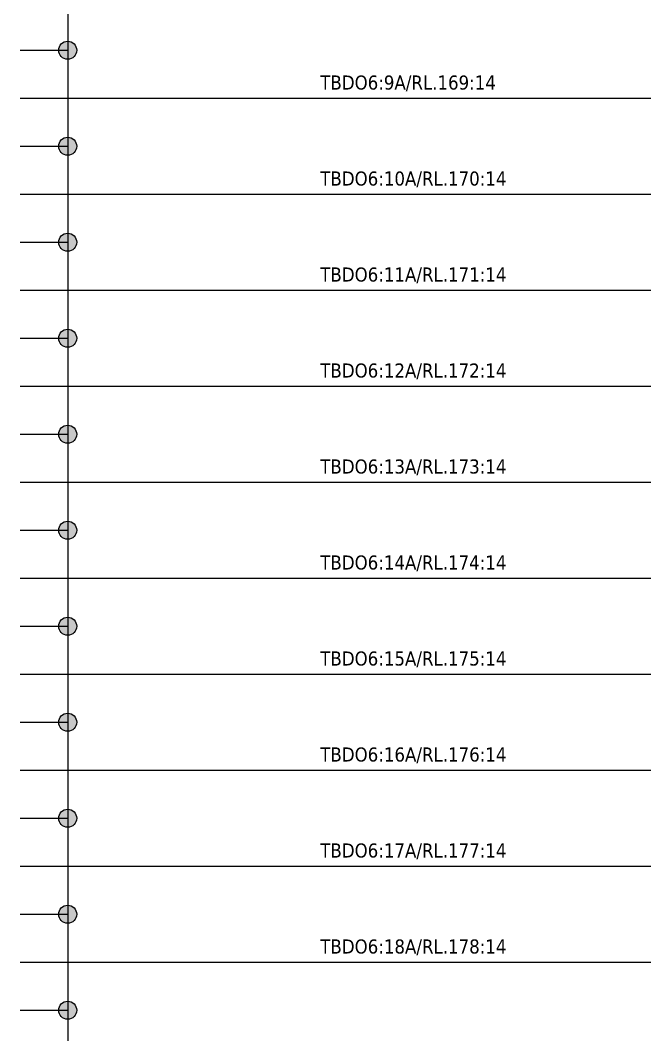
# Model space of a CAD drawing. Header units: millimetres. Extents: x 0 to 1792788, y -13 to 262234.
# Drawn here: x 184.1 to 236.1, y 135 to 219.5 of the extents above; entities that cross this region are included whole.
import ezdxf
from ezdxf.enums import TextEntityAlignment as Align

# ---------------------------------------------------------------- set-up
doc = ezdxf.new("R2010")
doc.units = ezdxf.units.MM
doc.layers.add('EPLAN311', color=7, linetype='Continuous', lineweight=25)
doc.layers.add('EPLAN405', color=7, linetype='Continuous', lineweight=25)
doc.styles.add('Tahoma', font='')
doc.styles.get('Tahoma').set_extended_font_data('Tahoma')

# ---------------------------------------------------------------- blocks, each defined once
blk = doc.blocks.new('EPLSYM_LibrarySPECIAL_Symbol308_Variant0_Placement0')
at = {"layer": 'EPLAN405', "color": 7, "style": 'Tahoma'}
for tag, p in [('17_31011', (1.5, 6.35)), ('17_31002', (1.5, 0.5))]:
    blk.add_attdef(tag, text='', height=1.174, dxfattribs=at).set_placement(p, align=Align.BOTTOM_LEFT)
for tag, p in [('17_31004', (1.5, 4.4)), ('17_31003', (1.5, 2.45))]:
    blk.add_attdef(tag, p, '', height=1.174, dxfattribs=at)

msp = doc.modelspace()

# ---------------------------------------------------------------- hatches: boundary and pattern name
at = {"layer": 'EPLAN311', "linetype": 'Continuous', "lineweight": 25, "ltscale": 4}
h = msp.add_hatch(color=7, dxfattribs=at)
edge = h.paths.add_edge_path(flags=0)
edge.add_arc((188, 217), 0.75, 0, 360)
h = msp.add_hatch(color=7, dxfattribs=at)
edge = h.paths.add_edge_path(flags=0)
edge.add_arc((188, 209), 0.75, 0, 360)
h = msp.add_hatch(color=7, dxfattribs=at)
edge = h.paths.add_edge_path(flags=0)
edge.add_arc((188, 201), 0.75, 0, 360)
h = msp.add_hatch(color=7, dxfattribs=at)
edge = h.paths.add_edge_path(flags=0)
edge.add_arc((188, 193), 0.75, 0, 360)
h = msp.add_hatch(color=7, dxfattribs=at)
edge = h.paths.add_edge_path(flags=0)
edge.add_arc((188, 185), 0.75, 0, 360)
h = msp.add_hatch(color=7, dxfattribs=at)
edge = h.paths.add_edge_path(flags=0)
edge.add_arc((188, 177), 0.75, 0, 360)
h = msp.add_hatch(color=7, dxfattribs=at)
edge = h.paths.add_edge_path(flags=0)
edge.add_arc((188, 169), 0.75, 0, 360)
h = msp.add_hatch(color=7, dxfattribs=at)
edge = h.paths.add_edge_path(flags=0)
edge.add_arc((188, 161), 0.75, 0, 360)
h = msp.add_hatch(color=7, dxfattribs=at)
edge = h.paths.add_edge_path(flags=0)
edge.add_arc((188, 153), 0.75, 0, 360)
h = msp.add_hatch(color=7, dxfattribs=at)
edge = h.paths.add_edge_path(flags=0)
edge.add_arc((188, 145), 0.75, 0, 360)
h = msp.add_hatch(color=7, dxfattribs=at)
edge = h.paths.add_edge_path(flags=0)
edge.add_arc((188, 137), 0.75, 0, 360)

# ---------------------------------------------------------------- linework, layer by layer
at = {"layer": 'EPLAN311', "ltscale": 4}
for p, q in [((188, 225), (188, 217)), ((184.05, 217), (186, 217)), ((188, 217), (188, 209)), ((184.05, 209), (186, 209)), ((188, 209), (188, 201)), ((184.05, 201), (186, 201)), ((188, 201), (188, 193)), ((184.05, 193), (186, 193)), ((188, 193), (188, 185)), ((184.05, 185), (186, 185)), ((188, 185), (188, 177)), ((184.05, 177), (186, 177)), ((188, 177), (188, 169)), ((184.05, 169), (186, 169)), ((188, 169), (188, 161)), ((184.05, 161), (186, 161)), ((188, 161), (188, 153)), ((184.05, 153), (186, 153)), ((188, 153), (188, 145)), ((184.05, 145), (186, 145)), ((188, 145), (188, 137)), ((184.05, 137), (186, 137)), ((188, 137), (188, 129))]:
    msp.add_line(p, q, dxfattribs=at)
at = {"layer": 'EPLAN311', "color": 7, "linetype": 'Continuous', "lineweight": 25, "ltscale": 4}
for p, q in [((188, 219), (188, 215)), ((186, 217), (188, 217)), ((188, 211), (188, 207)), ((186, 209), (188, 209)), ((188, 203), (188, 199)), ((186, 201), (188, 201)), ((188, 195), (188, 191)), ((186, 193), (188, 193)), ((188, 187), (188, 183)), ((186, 185), (188, 185)), ((188, 179), (188, 175)), ((186, 177), (188, 177)), ((188, 171), (188, 167)), ((186, 169), (188, 169)), ((188, 163), (188, 159)), ((186, 161), (188, 161)), ((188, 155), (188, 151)), ((186, 153), (188, 153)), ((188, 147), (188, 143)), ((186, 145), (188, 145)), ((188, 139), (188, 135)), ((186, 137), (188, 137))]:
    msp.add_line(p, q, dxfattribs=at)
at = {"layer": 'EPLAN311', "color": 7, "ltscale": 4}
for p, q in [((184.05, 213), (244, 213)), ((184.05, 205), (244, 205)), ((184.05, 197), (244, 197)), ((184.05, 189), (244, 189)), ((184.05, 181), (244, 181)), ((184.05, 173), (244, 173)), ((184.05, 165), (244, 165)), ((184.05, 157), (244, 157)), ((184.05, 149), (244, 149)), ((184.05, 141), (244, 141))]:
    msp.add_line(p, q, dxfattribs=at)
at = {"layer": 'EPLAN311', "color": 7, "linetype": 'Continuous', "lineweight": 25, "ltscale": 4}
for centre in [(188, 217), (188, 209), (188, 201), (188, 193), (188, 185), (188, 177), (188, 169), (188, 161), (188, 153), (188, 145), (188, 137)]:
    msp.add_circle(centre, 0.75, dxfattribs=at)

# ---------------------------------------------------------------- block references
ref = msp.add_blockref('EPLSYM_LibrarySPECIAL_Symbol308_Variant0_Placement0', (209, 213))
ref.add_attrib('17_31011', 'TBDO6:9A/RL.169:14', dxfattribs={"layer": 'EPLAN405', "color": 7, "height": 1.1739, "style": 'Tahoma'}).set_placement((209.055, 213.374), align=Align.BOTTOM_LEFT)
ref = msp.add_blockref('EPLSYM_LibrarySPECIAL_Symbol308_Variant0_Placement0', (209, 205))
ref.add_attrib('17_31011', 'TBDO6:10A/RL.170:14', dxfattribs={"layer": 'EPLAN405', "color": 7, "height": 1.1739, "style": 'Tahoma'}).set_placement((209.055, 205.374), align=Align.BOTTOM_LEFT)
ref = msp.add_blockref('EPLSYM_LibrarySPECIAL_Symbol308_Variant0_Placement0', (209, 197))
ref.add_attrib('17_31011', 'TBDO6:11A/RL.171:14', dxfattribs={"layer": 'EPLAN405', "color": 7, "height": 1.1739, "style": 'Tahoma'}).set_placement((209.055, 197.374), align=Align.BOTTOM_LEFT)
ref = msp.add_blockref('EPLSYM_LibrarySPECIAL_Symbol308_Variant0_Placement0', (209, 189))
ref.add_attrib('17_31011', 'TBDO6:12A/RL.172:14', dxfattribs={"layer": 'EPLAN405', "color": 7, "height": 1.1739, "style": 'Tahoma'}).set_placement((209.055, 189.374), align=Align.BOTTOM_LEFT)
ref = msp.add_blockref('EPLSYM_LibrarySPECIAL_Symbol308_Variant0_Placement0', (209, 181))
ref.add_attrib('17_31011', 'TBDO6:13A/RL.173:14', dxfattribs={"layer": 'EPLAN405', "color": 7, "height": 1.1739, "style": 'Tahoma'}).set_placement((209.055, 181.374), align=Align.BOTTOM_LEFT)
ref = msp.add_blockref('EPLSYM_LibrarySPECIAL_Symbol308_Variant0_Placement0', (209, 173))
ref.add_attrib('17_31011', 'TBDO6:14A/RL.174:14', dxfattribs={"layer": 'EPLAN405', "color": 7, "height": 1.1739, "style": 'Tahoma'}).set_placement((209.055, 173.374), align=Align.BOTTOM_LEFT)
ref = msp.add_blockref('EPLSYM_LibrarySPECIAL_Symbol308_Variant0_Placement0', (209, 165))
ref.add_attrib('17_31011', 'TBDO6:15A/RL.175:14', dxfattribs={"layer": 'EPLAN405', "color": 7, "height": 1.1739, "style": 'Tahoma'}).set_placement((209.055, 165.374), align=Align.BOTTOM_LEFT)
ref = msp.add_blockref('EPLSYM_LibrarySPECIAL_Symbol308_Variant0_Placement0', (209, 157))
ref.add_attrib('17_31011', 'TBDO6:16A/RL.176:14', dxfattribs={"layer": 'EPLAN405', "color": 7, "height": 1.1739, "style": 'Tahoma'}).set_placement((209.055, 157.374), align=Align.BOTTOM_LEFT)
ref = msp.add_blockref('EPLSYM_LibrarySPECIAL_Symbol308_Variant0_Placement0', (209, 149))
ref.add_attrib('17_31011', 'TBDO6:17A/RL.177:14', dxfattribs={"layer": 'EPLAN405', "color": 7, "height": 1.1739, "style": 'Tahoma'}).set_placement((209.055, 149.374), align=Align.BOTTOM_LEFT)
ref = msp.add_blockref('EPLSYM_LibrarySPECIAL_Symbol308_Variant0_Placement0', (209, 141))
ref.add_attrib('17_31011', 'TBDO6:18A/RL.178:14', dxfattribs={"layer": 'EPLAN405', "color": 7, "height": 1.1739, "style": 'Tahoma'}).set_placement((209.055, 141.374), align=Align.BOTTOM_LEFT)

doc.saveas('drawing.dxf')
